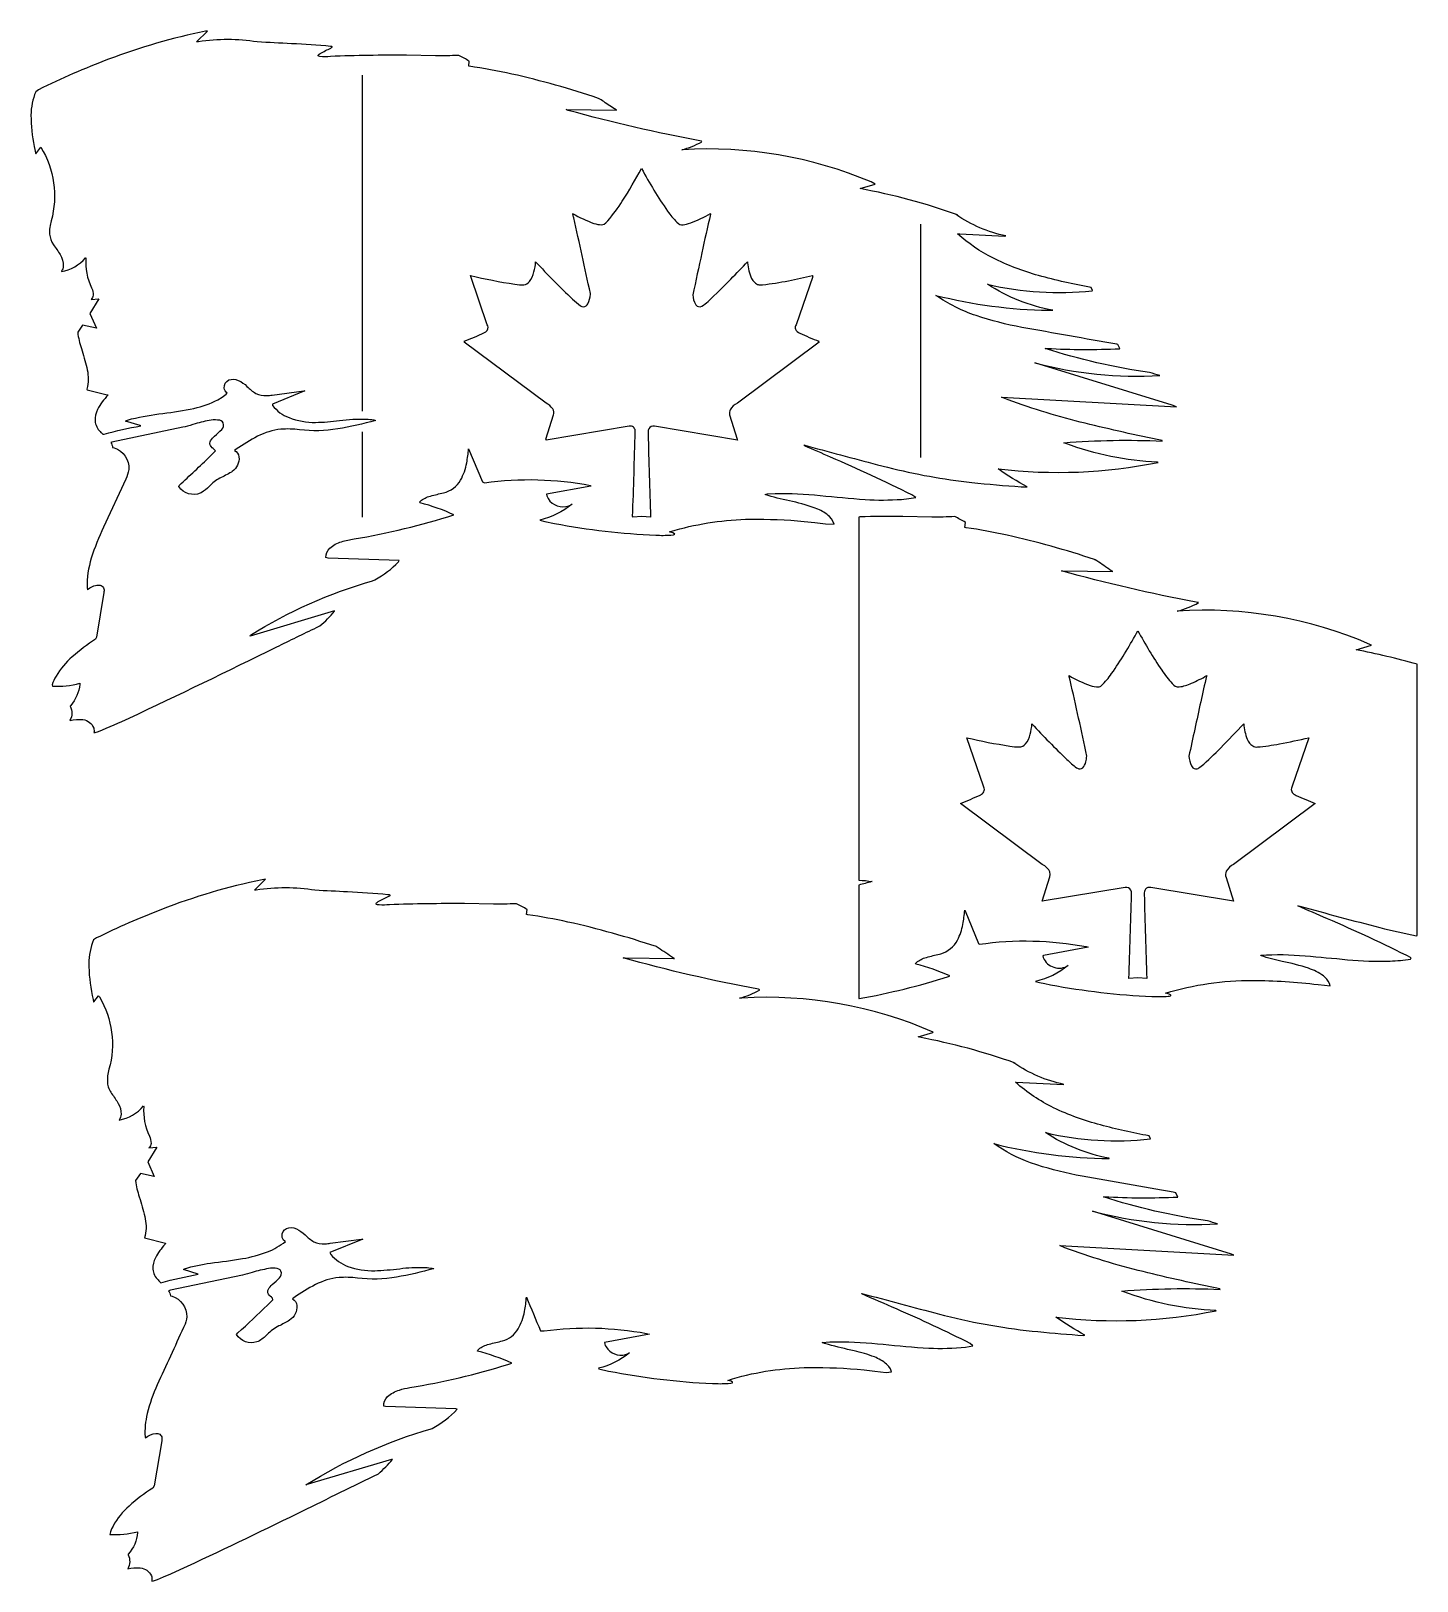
# Model space of a CAD drawing. Extents: x 1 to 42.3, y 0.9 to 47.
import ezdxf

# ---------------------------------------------------------------- set-up
doc = ezdxf.new("R2010")
doc.units = 0
doc.linetypes.add('0', pattern=[0])
doc.layers.add('1', color=7, linetype='0')

msp = doc.modelspace()

# ---------------------------------------------------------------- linework, layer by layer
at = {"layer": '1'}
for p, q in [((10.911166, 35.706406), (10.911166, 45.718842)), ((27.546543, 34.329956), (27.546543, 41.274414)), ((10.911166, 32.552155), (10.911166, 35.091888))]:
    msp.add_line(p, q, dxfattribs=at)
for points in [[(31.813374, 34.766022, -0.029364), (34.74506, 34.81601), (34.739277, 34.828751, -0.008881), (32.443684, 35.344421, -0.02826), (30.148197, 36.044785), (29.955723, 36.121597), (35.164616, 35.837296), (35.036106, 35.880478), (30.945957, 37.145065, 0.079846), (34.674625, 36.766037, 0.007125), (34.36591, 36.854874, -0.042492), (31.259418, 37.57283), (31.310886, 37.57399, 0.023548), (33.473194, 37.565308), (33.478397, 37.571594), (33.421772, 37.693176), (33.392323, 37.702698, -0.003087), (30.563877, 38.202072, -0.035885), (29.195721, 38.552032, -0.072301), (28.00198, 39.155914, 0.058789), (31.360645, 38.712097), (31.48444, 38.713913, -0.101771), (29.541676, 39.484268, 0.083019), (32.654697, 39.293488), (32.670506, 39.297333), (32.627155, 39.38945, -0.022179), (31.057316, 39.746445, -0.048392), (29.694752, 40.269821, -0.066148), (28.647686, 40.987747), (28.712109, 40.985077), (30.050983, 40.923065), (30.086063, 40.924438, -0.099237), (28.602757, 41.55983), (28.643253, 41.55632, 0.038004), (25.740231, 42.337738), (26.192989, 42.472687), (26.067303, 42.534943, 0.116535), (20.445118, 43.490692), (20.4259, 43.494354, 0.065431), (21.024311, 43.731918), (21.017887, 43.751801, -0.021922), (17.047337, 44.665634), (16.980061, 44.693649), (18.473759, 44.66951), (18.482113, 44.671631), (18.468632, 44.678467, -0.015316), (18.101147, 44.926605, 0.027625), (17.948025, 45.024857, 0.024811), (15.365794, 45.747803, 0.017418), (14.096431, 45.978455), (14.080264, 45.982376), (14.094928, 46.134018, 0.01013), (13.782588, 46.303207), (13.764445, 46.305252, -0.011283), (13.093669, 46.288712), (12.227244, 46.309753, 0.010527), (9.960887, 46.272003, -0.051959), (9.643542, 46.271759), (9.611545, 46.280777), (9.595172, 46.292755), (9.592654, 46.307297), (9.602214, 46.32399), (9.62205, 46.342453), (9.650401, 46.362289, -0.016315), (9.969752, 46.522812), (9.994533, 46.53717), (10.010005, 46.54895), (10.0144, 46.557739), (10.002368, 46.564163), (9.962985, 46.571136, 0.013131), (8.80115, 46.651901, 0.001969), (7.772723, 46.704544, 0.077604), (6.023585, 46.710815), (5.969043, 46.706406), (6.298785, 47.030823), (6.237033, 47.023834, 0.041941), (3.34756, 46.188278, 0.024788), (1.259197, 45.280319), (1.177058, 45.222702, 0.098244), (1.036258, 44.525604, 0.053864), (1.134845, 43.589203), (1.153354, 43.497086), (1.172862, 43.405182), (1.18513, 43.3741), (1.329547, 43.569168, -0.207717), (1.637576, 41.379196, 0.080086), (1.589061, 40.980576, 0.129756), (1.705798, 40.663559, -0.009703), (1.906505, 40.36824, -0.14633), (1.996913, 40.026291, -0.124861), (1.947597, 39.878525), (1.942806, 39.862, 0.173755), (2.660716, 40.275009), (2.672282, 40.269836, 0.129708), (2.842586, 39.375839, -0.126521), (2.88782, 39.159576, -0.161268), (2.827777, 39.034607), (3.058826, 39.051331), (2.790233, 38.609955), (2.986942, 38.17952), (2.986865, 38.178665), (2.575427, 38.264633), (2.57468, 38.263885), (2.429355, 38.057373), (2.428615, 38.054871, 0.051983), (2.537128, 37.572144, -0.022107), (2.700969, 37.002167), (2.713557, 36.937881, -0.116453), (2.698734, 36.365692), (2.714916, 36.341858), (3.302791, 36.195969), (3.332088, 36.187531, 0.071774), (3.018932, 35.753036, 0.128678), (2.943874, 35.417633, 0.181174), (3.101085, 35.094727, 0.020034), (3.180499, 35.017059), (3.219684, 35.023788, -0.021799), (4.306788, 35.267532), (4.285411, 35.274704), (3.855632, 35.410095), (3.884738, 35.429382), (4.034198, 35.472321, -0.031585), (4.965152, 35.637314, 0.024393), (5.892444, 35.78775, 0.066392), (6.600253, 36.045914), (6.729945, 36.123123), (6.854747, 36.211014), (6.886043, 36.251846, -0.300387), (6.793216, 36.393738, -0.306248), (6.929172, 36.635864, -0.201863), (7.213656, 36.620407, -0.088939), (7.472369, 36.442352, 0.061441), (7.736056, 36.236252, 0.143811), (8.06367, 36.171005, 0.020744), (8.218875, 36.185364), (9.167789, 36.312424), (9.192431, 36.312775), (8.22935, 35.918381), (8.232593, 35.874893, 0.133669), (8.725436, 35.511856, 0.094454), (9.513186, 35.371353, 0.027203), (10.229136, 35.4254, -0.040025), (11.020053, 35.468491, -0.025952), (11.255099, 35.444626), (11.302272, 35.429077, -0.026578), (10.175326, 35.175476, -0.071206), (9.041636, 35.152542, 0.047332), (8.483081, 35.167358, 0.090957), (7.789554, 34.956818, 0.034235), (7.150935, 34.572998), (7.102092, 34.535492, -0.259915), (7.232928, 34.342941, -0.273739), (7.033092, 33.911591), (7.006511, 33.892654, -0.027742), (6.659709, 33.704849, 0.083162), (6.35213, 33.470596, -0.071625), (6.106181, 33.276703), (6.08121, 33.264694, -0.354312), (5.441264, 33.456238), (5.4528, 33.49559, 0.006759), (6.374957, 34.363724), (6.453692, 34.442703), (6.53168, 34.52243), (6.496745, 34.566132, -0.118124), (6.381602, 34.681992, -0.260888), (6.388087, 34.826141, -0.082174), (6.505618, 34.961838, 0.031216), (6.718738, 35.157394, 0.284448), (6.762691, 35.355072), (6.73923, 35.389465), (6.704402, 35.414932), (6.65948, 35.432266, 0.093259), (6.403842, 35.435623, 0.035108), (5.930697, 35.32785, -0.008462), (5.626819, 35.240997), (5.563243, 35.227249), (3.441814, 34.784012), (3.412578, 34.772705, -0.09972), (3.469852, 34.627289), (3.51308, 34.61647, -0.345326), (3.949649, 33.96759, -0.08327), (3.857616, 33.675522), (3.201305, 32.252136, 0.035015), (2.832431, 31.323471, 0.081937), (2.708728, 30.451202), (2.719142, 30.387039, -0.1566), (3.045085, 30.525925), (3.070964, 30.524994, -0.436583), (3.212779, 30.353958, -0.032853), (3.2075, 30.302414), (2.989574, 28.976334), (2.961459, 28.913803, 0.03184), (2.266277, 28.388412, 0.080098), (1.781963, 27.811249, 0.042605), (1.662875, 27.555618), (1.67303, 27.515396, 0.087081), (2.488536, 27.597519), (2.490291, 27.566101, -0.158927), (2.218494, 26.938278), (2.201404, 26.912994, -0.267992), (2.196506, 26.498672), (2.203288, 26.492264, -0.082493), (2.584537, 26.515961, -0.284025), (2.905063, 26.263092, -0.133219), (2.909496, 26.130356), (2.948573, 26.130844), (3.049823, 26.163834, 0.015667), (3.964488, 26.563751, 0.005096), (8.357272, 28.681229, -0.004038), (9.544681, 29.260208), (9.646487, 29.307922, 0.036836), (10.080722, 29.743286), (10.081737, 29.758682), (7.565204, 29.007187), (7.572398, 29.034164, -0.067994), (11.209857, 30.651123), (11.285686, 30.68103, 0.077054), (11.98949, 31.2211), (12.009151, 31.252548), (9.89046, 31.323502), (9.826076, 31.345383, -0.229466), (9.940372, 31.62381, -0.111075), (10.289004, 31.81691, -0.045478), (10.664775, 31.899582, 0.03495), (13.639354, 32.61731, 0.044044), (12.632236, 32.972549), (12.611407, 32.994293, -0.132333), (12.892947, 33.162949, -0.014751), (13.280414, 33.259995), (13.328822, 33.273239, 0.204411), (13.836635, 33.653275, 0.085886), (14.019679, 34.166824, 0.024686), (14.077113, 34.58194), (14.486171, 33.597626), (14.551402, 33.571869, -0.08236), (17.710598, 33.491394), (17.722767, 33.472809), (16.400623, 33.230789), (16.409122, 33.18573), (16.425312, 33.141846), (16.446331, 33.100464, 0.346202), (17.061039, 32.882919, 0.067897), (17.158733, 32.936951, -0.117469), (16.198391, 32.46196), (16.347492, 32.418655), (16.636539, 32.358704, 0.035977), (19.657734, 32.009857, 0.02238), (20.098408, 32.012207), (20.177082, 32.022141), (20.216373, 32.036621), (20.213093, 32.055649), (20.164089, 32.079208), (20.066174, 32.107285), (20.230282, 32.158966, -0.065167), (22.470387, 32.486282, -0.028044), (24.077213, 32.419724), (24.388325, 32.388855), (24.713947, 32.351959), (24.963879, 32.341415), (24.930943, 32.423752), (24.884167, 32.498947), (24.824619, 32.567505, 0.092408), (24.480419, 32.785782), (24.37328, 32.828934, 0.031972), (23.636654, 33.031815, -0.023389), (22.908138, 33.219284), (22.986675, 33.2444), (23.208233, 33.254242, -0.029506), (24.55109, 33.194199, 0.007541), (25.89101, 33.075699, 0.035341), (26.979191, 33.078033), (27.191715, 33.100739), (27.402142, 33.133057), (27.281155, 33.211319, 0.014677), (24.861553, 34.335144, 0.001315), (24.101833, 34.665009), (24.061138, 34.697983, 0.001664), (26.261715, 34.109604), (26.554478, 34.035812, 0.035754), (29.070461, 33.583145, 0.009573), (30.54076, 33.453308), (30.723026, 33.451172, -0.034513), (29.855625, 33.985321), (29.856617, 33.989044, 0.080486), (34.624714, 34.17955), (34.603275, 34.182098, -0.076272), (31.871159, 34.741806)], [(24.519512, 37.761154), (22.085957, 35.942764, 0.161241), (21.870167, 35.745972, 0.169774), (21.850437, 35.599167), (22.080814, 34.871078), (22.077724, 34.871506, 0.00468), (22.085949, 34.84494), (19.616268, 35.256271, 0.323007), (19.444866, 35.183838, 0.120278), (19.424107, 35.086578), (19.424618, 35.040955, 0.002632), (19.500034, 32.546204), (19.234463, 32.566223), (18.967861, 32.546188), (18.968639, 32.572708), (18.962681, 32.57225, 0.002823), (19.038647, 35.097031, 0.453793), (18.900974, 35.25795), (18.879101, 35.258698), (18.857265, 35.257141), (16.382, 34.84494), (16.390942, 34.873337), (16.37698, 34.871002), (16.605572, 35.59314, 0.246825), (16.580608, 35.776337, 0.136517), (16.382023, 35.942749), (13.948298, 37.761108), (13.967631, 37.768921), (13.943202, 37.787155, 0.017465), (14.548945, 38.045334, 0.284849), (14.656085, 38.208664, 0.127372), (14.632998, 38.275391), (14.138446, 39.71669), (14.142589, 39.715744), (14.133349, 39.742676, 0.019247), (15.451816, 39.489502, 0.048062), (15.724864, 39.470474, 0.187428), (15.886973, 39.564484, 0.108223), (16.022511, 39.852097, 0.046116), (16.072666, 40.154465, 0.015439), (17.174015, 39.042007, 0.04023), (17.411297, 38.845917), (17.448177, 38.827347, 0.369804), (17.608509, 38.872711), (17.626324, 38.898453, 0.104354), (17.707363, 39.188721), (17.703152, 39.213104, 0.004124), (17.207249, 41.466522, 0.016304), (17.180561, 41.569382), (17.183491, 41.567734, 0.003603), (17.176006, 41.595139, 0.050459), (17.810612, 41.298843, 0.083373), (18.036419, 41.258362), (18.07909, 41.264313), (18.114132, 41.278351), (18.161022, 41.317017), (18.224094, 41.380096, 0.039972), (18.656429, 41.965439, 0.017459), (19.228764, 42.933258, 0.028192), (20.004459, 41.666504, 0.041917), (20.280323, 41.332413), (20.335651, 41.283539), (20.368481, 41.267242, 0.12941), (20.568394, 41.276672), (20.630192, 41.29361), (20.694561, 41.314728, 0.04203), (21.282146, 41.595093, 0.042299), (21.273396, 41.561295), (21.287388, 41.569397, 0.008881), (21.026318, 40.417862, 0.000877), (20.755024, 39.16777, 0.110938), (20.836452, 38.890472), (20.849262, 38.872635, 0.395059), (21.022457, 38.832977, 0.062776), (21.211399, 38.976715, 0.015927), (21.890125, 39.639282, 0.00443), (22.385044, 40.154495), (22.387409, 40.125519), (22.390011, 40.128281, 0.099298), (22.510174, 39.654434, 0.180093), (22.681293, 39.483551, 0.102539), (22.776196, 39.46843), (22.837269, 39.471268, 0.025023), (23.603306, 39.591843, 0.006525), (24.324352, 39.742691), (24.314266, 39.713287), (24.329327, 39.71666), (23.835148, 38.275696, 0.199868), (23.811375, 38.148773, 0.197363), (23.942478, 38.028076, 0.01078), (24.514515, 37.78717), (24.493702, 37.771622)], [(42.335361, 20.083084), (42.335361, 28.164734, 0.023383), (40.521793, 28.595718), (40.979191, 28.732056), (40.933903, 28.757996, 0.118846), (35.192081, 29.748627, 0.069584), (35.827976, 30.00177), (35.751316, 30.019714, -0.022145), (31.741581, 30.949112), (31.766239, 30.952225), (33.272495, 30.927917, -0.056477), (33.160557, 30.99527, 0.011537), (32.744785, 31.276749), (32.736088, 31.281219), (32.727238, 31.285355, 0.024981), (30.123783, 32.01207, 0.016801), (28.899609, 32.233429), (28.873165, 32.238586), (28.863964, 32.24086), (28.878658, 32.392624, 0.011559), (28.561413, 32.564331, -0.011136), (27.880413, 32.547256), (27.011166, 32.568375, 0.003678), (25.729183, 32.558167), (25.699993, 32.552094), (25.700008, 21.733383), (25.707348, 21.730209, -0.043657), (26.100811, 21.692459), (26.093487, 21.689651, -0.003488), (25.700008, 21.588089), (25.700008, 18.207565), (25.713757, 18.204788, 0.03083), (28.377117, 18.85968), (28.415508, 18.879349, 0.044503), (27.397305, 19.235916), (27.393093, 19.250656, -0.131406), (27.670452, 19.419464, -0.018567), (28.06123, 19.517853), (28.103222, 19.529327), (28.144985, 19.541611, 0.20858), (28.641613, 19.948792, 0.076712), (28.80151, 20.416351, 0.025458), (28.860226, 20.836273), (28.87109, 20.815887), (29.272503, 19.849945), (29.288815, 19.823914, -0.083193), (32.480259, 19.752701), (32.540379, 19.73761), (31.204716, 19.493134), (31.184269, 19.477905, 0.242367), (31.462406, 19.158691, 0.233099), (31.90012, 19.167923, 0.017233), (31.940342, 19.193802, -0.118669), (30.968632, 18.717545), (31.083836, 18.687759), (31.248478, 18.652115), (31.416477, 18.618042, 0.035919), (34.432835, 18.268753, 0.031769), (34.919651, 18.274414), (34.960575, 18.280701), (34.988346, 18.288498), (35.002384, 18.297806), (35.002079, 18.30864), (34.986851, 18.320969, 0.069877), (34.84528, 18.36702, -0.075268), (37.430729, 18.747086, -0.029855), (39.386692, 18.623642), (39.578587, 18.600739), (39.751987, 18.58432, 0.145378), (39.589329, 18.844376), (39.547733, 18.880157, 0.083055), (39.103519, 19.106903, 0.027509), (38.314762, 19.314468, -0.023186), (37.689335, 19.478745), (37.682194, 19.496841, -0.038396), (39.002048, 19.480896, -0.002726), (40.262669, 19.364975, 0.032165), (41.530979, 19.321808, 0.030528), (42.145054, 19.384583), (42.166172, 19.418457, 0.015236), (39.663517, 20.585709, 0.001499), (38.786381, 20.966476), (38.83997, 20.957916, 0.003365), (41.231144, 20.321121, 0.012976), (42.320591, 20.073547)], [(39.300358, 24.017517), (36.869663, 22.20137, 0.16471), (36.652988, 22.002777, 0.207874), (36.645664, 21.810959), (36.869663, 21.103531), (34.401524, 21.514618, 0.277306), (34.24152, 21.462784, 0.183581), (34.208073, 21.316223, 0.002735), (34.283726, 18.804794), (34.017735, 18.824875), (33.752018, 18.80484), (33.751499, 18.805634, 0.002811), (33.827091, 21.301514), (33.827549, 21.337677), (33.827091, 21.36084), (33.825138, 21.381638, 0.390568), (33.685551, 21.516525), (33.664371, 21.517365), (33.643192, 21.516022), (31.166599, 21.103683), (31.16605, 21.104538), (31.395298, 21.828735, 0.290168), (31.309666, 22.10144, 0.07776), (31.165867, 22.201294), (28.732052, 24.01973, 0.010017), (29.317104, 24.266815), (29.339809, 24.279053), (29.359844, 24.291733, 0.436079), (29.416485, 24.534363), (28.922604, 25.973953), (28.92358, 25.974991, 0.018276), (30.202885, 25.727341, 0.029995), (30.481266, 25.700882, 0.2195), (30.669834, 25.790314, 0.114019), (30.810551, 26.08165, 0.041362), (30.862492, 26.385986, 0.014308), (31.90247, 25.330841, 0.036439), (32.190678, 25.084396), (32.219913, 25.067535, 0.334246), (32.375248, 25.081512, 0.134009), (32.466373, 25.256851, 0.046745), (32.49625, 25.42807, 0.004295), (31.999577, 27.688461, -0.019455), (31.96677, 27.826538, 0.05105), (32.598515, 27.531693, 0.100548), (32.845158, 27.492615, 0.170475), (32.930393, 27.532196, 0.05285), (33.232548, 27.885864), (33.287479, 27.963043, 0.026563), (34.017612, 29.165817, 0.025202), (34.728825, 27.990417, 0.038963), (35.043339, 27.590668), (35.089603, 27.545792), (35.126713, 27.514511, 0.163688), (35.248264, 27.491333, 0.076202), (35.615604, 27.59874, 0.029484), (36.070927, 27.827911), (36.066654, 27.813614, 0.009634), (35.890903, 27.045334, 0.001131), (35.538731, 25.426285, 0.095252), (35.612461, 25.144501, 0.244733), (35.730961, 25.048798, 0.161672), (35.834385, 25.077927), (35.866093, 25.099121), (35.903996, 25.127945, 0.024118), (36.486698, 25.676605, 0.006239), (37.173862, 26.386963, 0.080756), (37.276768, 25.932526, 0.153712), (37.438663, 25.73085, 0.151788), (37.581059, 25.70137, 0.030963), (38.236851, 25.794846, 0.008321), (39.113163, 25.975204), (38.618717, 24.534103, 0.424358), (38.669254, 24.296188, 0.054218), (38.734745, 24.259079, 0.008947), (39.303043, 24.019852)], [(33.539524, 9.493683, -0.029237), (36.468754, 9.543823), (36.463169, 9.556137, -0.00874), (34.171238, 10.070969, -0.028822), (31.840061, 10.784317), (31.69437, 10.848267), (36.877567, 10.565384), (36.806705, 10.593521), (32.670444, 11.872391, 0.079321), (36.395329, 11.491653), (36.391209, 11.495743, 0.006872), (36.092808, 11.581528, -0.042307), (32.991032, 12.297791), (33.013279, 12.302567, 0.023975), (35.204868, 12.293427), (35.144321, 12.423462), (35.06583, 12.438858, -0.002677), (32.353245, 12.917099, -0.032855), (31.009281, 13.248993), (30.814152, 13.317368, -0.06735), (29.725315, 13.883743, 0.060206), (33.161533, 13.438736), (33.161137, 13.449951, -0.09928), (31.264072, 14.212097, 0.083892), (34.39484, 14.023788), (34.350803, 14.117355, -0.01906), (32.902622, 14.439957, -0.046887), (31.508396, 14.952148, -0.070395), (30.374546, 15.712494), (30.384647, 15.71492), (31.816196, 15.648621, -0.098352), (30.32645, 16.287323), (30.365513, 16.283951), (30.361454, 16.285873, 0.037908), (27.51437, 17.053604), (27.468616, 17.066605), (27.905521, 17.196823), (27.918858, 17.207352, 0.118403), (22.217167, 18.221222), (22.144718, 18.220596, 0.066472), (22.752522, 18.461853), (22.708965, 18.485352, -0.022272), (18.677128, 19.419266), (18.740849, 19.420547), (20.182255, 19.397247), (20.207905, 19.3983), (20.195179, 19.40448), (20.178333, 19.414322, -0.006542), (19.725796, 19.720474, 0.02653), (19.670643, 19.752884, 0.025527), (17.0359, 20.487061, 0.017728), (15.841372, 20.701889), (15.807239, 20.708878), (15.804164, 20.710495), (15.818751, 20.861313), (15.8185, 20.86171, 0.01018), (15.502963, 21.032471), (15.474475, 21.032089, -0.010924), (14.819346, 21.016144), (13.950694, 21.037262, 0.00921), (11.720714, 21.001099, -0.024716), (11.413943, 20.993774), (11.364802, 20.999725), (11.333499, 21.00914), (11.318187, 21.021515), (11.316989, 21.036545), (11.328044, 21.053726), (11.349475, 21.072708), (11.379413, 21.093033, -0.012233), (11.70151, 21.254639), (11.724093, 21.268509), (11.736522, 21.279572), (11.736941, 21.28743), (11.715533, 21.294006), (11.666026, 21.301361, 0.011388), (10.469066, 21.382492, 0.001792), (9.49853, 21.431946, 0.077456), (7.750537, 21.438766), (7.692538, 21.433563), (8.027484, 21.763092), (7.927379, 21.744797, 0.043083), (4.924861, 20.859924, 0.022995), (2.990459, 20.01149), (2.90295, 19.954803), (2.869258, 19.872482, 0.092151), (2.759464, 19.152466, 0.048706), (2.886798, 18.179047), (2.901736, 18.109436), (2.910938, 18.104263), (3.050304, 18.292496), (3.080547, 18.253677, -0.20295), (3.35976, 16.099304, 0.082036), (3.313388, 15.702621, 0.130734), (3.438937, 15.376862, -0.016979), (3.638088, 15.08194, -0.139674), (3.721256, 14.760193, -0.138576), (3.661113, 14.588516, 0.176626), (4.389514, 15.008408), (4.395541, 14.989059, 0.128062), (4.563388, 14.110611, -0.123212), (4.612102, 13.891006, -0.167666), (4.551898, 13.762131), (4.78184, 13.778763), (4.782603, 13.778625), (4.514079, 13.337509), (4.710925, 12.906677), (4.710368, 12.906204), (4.299045, 12.992126), (4.152354, 12.783676, 0.05283), (4.262439, 12.294907, -0.023433), (4.42805, 11.713989), (4.440318, 11.648712, -0.114454), (4.42023, 11.073975), (5.048816, 10.917953), (5.030185, 10.886719, 0.066436), (4.745624, 10.48642, 0.129783), (4.667651, 10.145828, 0.181368), (4.824809, 9.822342, 0.032932), (4.909526, 9.741577, -0.02307), (6.013179, 9.991638), (6.016147, 10.000015), (5.579585, 10.137543), (5.610156, 10.157394, -0.040034), (6.388873, 10.323349, 0.006945), (7.341189, 10.459335, 0.051167), (8.088405, 10.661957, 0.074014), (8.618182, 10.96965), (8.60245, 10.982452, -0.295227), (8.516566, 11.132339, -0.280765), (8.644885, 11.359787, -0.210739), (8.945178, 11.344543, -0.085948), (9.201388, 11.165054, 0.063551), (9.465137, 10.960968, 0.141984), (9.798106, 10.898972, 0.019273), (9.955684, 10.91452), (10.887988, 11.039429), (10.919368, 11.04155), (9.941096, 10.640915), (9.969386, 10.585876, 0.133427), (10.477977, 10.227921, 0.093164), (11.281459, 10.098923), (11.36288, 10.1008, 0.017023), (12.116336, 10.170502, -0.048247), (12.836307, 10.189636, -0.02287), (13.037326, 10.162033), (13.028712, 10.157257, -0.025306), (11.93146, 9.90802, -0.073171), (10.760417, 9.880646, 0.045946), (10.214831, 9.895584, 0.092169), (9.51517, 9.685181, 0.034504), (8.866694, 9.295074), (8.830195, 9.260849, -0.260801), (8.957812, 9.06192, -0.280232), (8.736781, 8.624512, -0.036142), (8.422061, 8.452484, 0.092276), (8.072749, 8.195114), (8.047847, 8.171478, -0.107395), (7.767108, 7.977219, -0.339975), (7.156962, 8.196838), (7.200473, 8.245499, 0.006262), (8.082561, 9.07515), (8.162715, 9.155243), (8.242114, 9.236084), (8.235621, 9.283875, -0.112478), (8.109355, 9.402115, -0.269499), (8.109477, 9.548981, -0.086709), (8.226878, 9.686996, 0.031093), (8.443233, 9.885666, 0.291821), (8.484675, 10.086533), (8.459498, 10.120438), (8.422755, 10.145218), (8.375758, 10.161697, 0.08937), (8.111583, 10.160934, 0.033303), (7.631518, 10.048737, -0.012763), (7.335528, 9.964935), (5.197192, 9.518097), (5.135242, 9.502075, -0.093579), (5.195193, 9.354477), (5.239062, 9.343292, -0.330234), (5.675708, 8.724609, -0.09032), (5.59891, 8.442154), (5.58398, 8.408615, 0.00227), (4.799823, 6.700043, 0.044818), (4.500537, 5.840622, 0.070165), (4.434031, 5.147858), (4.45029, 5.12059, -0.14236), (4.755603, 5.252884), (4.782466, 5.25325, -0.459943), (4.936664, 5.082855, -0.034297), (4.93143, 5.030518), (4.71046, 3.685852), (4.662318, 3.625595, 0.034548), (3.959323, 3.087967, 0.084751), (3.48051, 2.492996), (3.438068, 2.407669), (3.400455, 2.319519), (3.380679, 2.244141, 0.088432), (4.209262, 2.324127), (4.214351, 2.295868, -0.161472), (3.936534, 1.659302), (3.927966, 1.635727, -0.266062), (3.917247, 1.217957, -0.076901), (4.292926, 1.245697, -0.275393), (4.622386, 1.009598, -0.138187), (4.636325, 0.875427), (4.636218, 0.855057), (4.690478, 0.863159), (4.807567, 0.904144), (4.981593, 0.974991), (5.206691, 1.072708), (5.476977, 1.194275, 0.005735), (8.973971, 2.866806, -0.001184), (11.263797, 3.985474), (11.367114, 4.03392), (11.389827, 4.051025, 0.033027), (11.807834, 4.474564), (11.783221, 4.479523), (9.226985, 3.716141, -0.070371), (12.964877, 5.387634), (12.987254, 5.396423, 0.082462), (13.738223, 5.975067), (13.695552, 5.981277), (11.597247, 6.051559), (11.550944, 6.060455, -0.235482), (11.659427, 6.346542, -0.114112), (12.01176, 6.544052, -0.043182), (12.327792, 6.616882, 0.033563), (15.243297, 7.305588), (15.362018, 7.345306, 0.0448), (14.338489, 7.704514), (14.347064, 7.734222, -0.127846), (14.638324, 7.897369, -0.007913), (15.032977, 7.995178), (15.081752, 8.00946, 0.192711), (15.552417, 8.36763, 0.088936), (15.742015, 8.886826, 0.025857), (15.800754, 9.309418, -0.000184), (16.21619, 8.310257), (16.325199, 8.306244, -0.079439), (19.374783, 8.230164), (19.470844, 8.204727), (18.127842, 7.958893), (18.132473, 7.91481), (18.148792, 7.870163), (18.170086, 7.82811, 0.325248), (18.750507, 7.598816, 0.066634), (18.870899, 7.654785, -0.113281), (17.94434, 7.194611), (17.957546, 7.171722), (18.24696, 7.108902, 0.037051), (21.339764, 6.73877, 0.021152), (21.805431, 6.738464), (21.891438, 6.747818), (21.937298, 6.761871), (21.939686, 6.780609), (21.895275, 6.804016), (21.800755, 6.832092), (21.940479, 6.882645, -0.066188), (24.21806, 7.214233, -0.028213), (25.860714, 7.141647), (26.179661, 7.109055), (26.513767, 7.070221), (26.681065, 7.089569), (26.64397, 7.171341), (26.592899, 7.245865), (26.528957, 7.313721, 0.0876), (26.16721, 7.528946, 0.039395), (25.561703, 7.712311, -0.008916), (24.797451, 7.896103), (24.681965, 7.930496), (24.61298, 7.964981), (24.837559, 7.978485), (25.063168, 7.9841, -0.025848), (26.428608, 7.907333, 0.012264), (27.786732, 7.794037, 0.040779), (28.885502, 7.824448), (29.099537, 7.855911), (29.023121, 7.929657, 0.013854), (26.822285, 8.958817, 0.001721), (25.793682, 9.406326), (25.789852, 9.424194, 0.003119), (28.109097, 8.805664), (28.259083, 8.768021, 0.039052), (31.041599, 8.28447, 0.007573), (32.403965, 8.170898), (32.439091, 8.182724, -0.035727), (31.575932, 8.717087, 0.080547), (36.347477, 8.90683), (36.345066, 8.908722, -0.077493), (33.569614, 9.478729)]]:
    msp.add_lwpolyline(points, format="xyb", close=True, dxfattribs=at)

doc.saveas('drawing.dxf')
